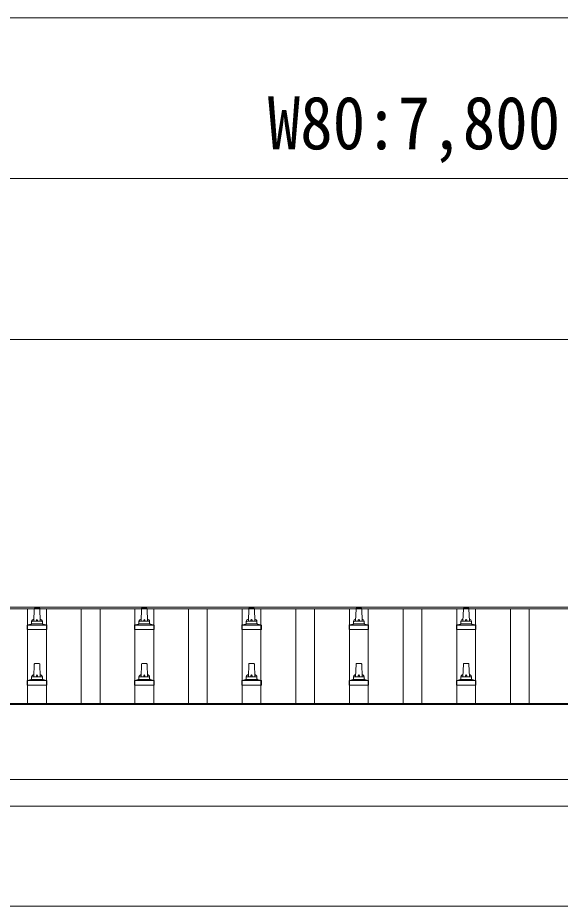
# Model space of a CAD drawing. Units: millimetres at full size, sheet at 1:50; details may follow other scales. Extents: x -14053 to 14053, y -9700 to 9700.
# Drawn here: x -1595 to -584, y 3124 to 4781 of the extents above; entities that cross this region are included whole.
import ezdxf
from ezdxf.enums import TextEntityAlignment as Align

# ---------------------------------------------------------------- set-up
doc = ezdxf.new("R2010")
doc.units = ezdxf.units.MM
doc.header["$LTSCALE"] = 50
for name, color, linetype, lineweight in [('0-4_設備', 4, 'Continuous', 9), ('0-5_仕上げ', 5, 'Continuous', 5), ('0-8_外構', 6, 'Continuous', 9)]:
    doc.layers.add(name, color=color, linetype=linetype, lineweight=lineweight)
doc.styles.add('ＭＳ ゴシック', font='')
doc.styles.get('ＭＳ ゴシック').set_extended_font_data('MS Gothic')

msp = doc.modelspace()

# ---------------------------------------------------------------- linework, layer by layer
at = {"layer": '0-4_設備'}
for p, q in [((3063.78, 3681.71), (-4736.72, 3681.71)), ((3063.78, 3678.12), (-4759.22, 3678.12)), ((-12580.22, 3500.21), (3061.78, 3500.21)), ((-2936.72, 3502.1), (3061.78, 3502.1)), ((-2936.72, 3360.32), (3061.78, 3360.32)), ((-2936.72, 3310.5), (3061.78, 3310.5)), ((-3654.14, 3123.8), (1225.78, 3123.8))]:
    msp.add_line(p, q, dxfattribs=at)
at = {"layer": '0-5_仕上げ'}
for p, q in [((-1564.49, 3678.71), (-1565.22, 3655.19)), ((-1554.94, 3679.69), (-1563.49, 3679.69)), ((-1553.22, 3655.19), (-1553.94, 3678.71)), ((-1364.49, 3678.71), (-1365.22, 3655.19)), ((-1354.94, 3679.69), (-1363.49, 3679.69)), ((-1353.22, 3655.19), (-1353.94, 3678.71)), ((-1164.49, 3678.71), (-1165.22, 3655.19)), ((-1154.94, 3679.69), (-1163.49, 3679.69)), ((-1153.22, 3655.19), (-1153.94, 3678.71)), ((-964.49, 3678.71), (-965.22, 3655.19)), ((-954.94, 3679.69), (-963.49, 3679.69)), ((-953.22, 3655.19), (-953.94, 3678.71)), ((-764.49, 3678.71), (-765.22, 3655.19)), ((-754.94, 3679.69), (-763.49, 3679.69)), ((-753.22, 3655.19), (-753.94, 3678.71)), ((-1577.47, 3639.69), (-1577.47, 3647.4)), ((-1541.35, 3648.19), (-1577.09, 3648.19)), ((-1576.7, 3648.37), (-1569.98, 3650)), ((-1548.84, 3650.19), (-1569.6, 3650.19)), ((-1569.22, 3650.97), (-1569.22, 3655.19)), ((-1550.22, 3655.19), (-1568.22, 3655.19)), ((-1549.22, 3650.97), (-1549.22, 3655.19)), ((-1541.73, 3648.37), (-1548.45, 3650)), ((-1540.97, 3639.69), (-1540.97, 3647.4)), ((-1377.47, 3639.69), (-1377.47, 3647.4)), ((-1341.35, 3648.19), (-1377.09, 3648.19)), ((-1376.7, 3648.37), (-1369.98, 3650)), ((-1348.84, 3650.19), (-1369.6, 3650.19)), ((-1369.22, 3650.97), (-1369.22, 3655.19)), ((-1350.22, 3655.19), (-1368.22, 3655.19)), ((-1349.22, 3650.97), (-1349.22, 3655.19)), ((-1341.73, 3648.37), (-1348.45, 3650)), ((-1340.97, 3639.69), (-1340.97, 3647.4)), ((-1177.47, 3639.69), (-1177.47, 3647.4)), ((-1141.35, 3648.19), (-1177.09, 3648.19)), ((-1176.7, 3648.37), (-1169.98, 3650)), ((-1148.84, 3650.19), (-1169.6, 3650.19)), ((-1169.22, 3650.97), (-1169.22, 3655.19)), ((-1150.22, 3655.19), (-1168.22, 3655.19)), ((-1149.22, 3650.97), (-1149.22, 3655.19)), ((-1141.73, 3648.37), (-1148.45, 3650)), ((-1140.97, 3639.69), (-1140.97, 3647.4)), ((-977.47, 3639.69), (-977.47, 3647.4)), ((-941.35, 3648.19), (-977.09, 3648.19)), ((-976.7, 3648.37), (-969.98, 3650)), ((-948.84, 3650.19), (-969.6, 3650.19)), ((-969.22, 3650.97), (-969.22, 3655.19)), ((-950.22, 3655.19), (-968.22, 3655.19)), ((-949.22, 3650.97), (-949.22, 3655.19)), ((-941.73, 3648.37), (-948.45, 3650)), ((-940.97, 3639.69), (-940.97, 3647.4)), ((-777.47, 3639.69), (-777.47, 3647.4)), ((-741.35, 3648.19), (-777.09, 3648.19)), ((-776.7, 3648.37), (-769.98, 3650)), ((-748.84, 3650.19), (-769.6, 3650.19)), ((-769.22, 3650.97), (-769.22, 3655.19)), ((-750.22, 3655.19), (-768.22, 3655.19)), ((-749.22, 3650.97), (-749.22, 3655.19)), ((-741.73, 3648.37), (-748.45, 3650)), ((-740.97, 3639.69), (-740.97, 3647.4)), ((-1577.47, 3639.69), (-1540.97, 3639.69)), ((-1377.47, 3639.69), (-1340.97, 3639.69)), ((-1177.47, 3639.69), (-1140.97, 3639.69)), ((-977.47, 3639.69), (-940.97, 3639.69)), ((-777.47, 3639.69), (-740.97, 3639.69)), ((-1564.49, 3575.38), (-1565.22, 3551.85)), ((-1554.94, 3576.35), (-1563.49, 3576.35)), ((-1553.22, 3551.85), (-1553.94, 3575.38)), ((-1364.49, 3575.38), (-1365.22, 3551.85)), ((-1354.94, 3576.35), (-1363.49, 3576.35)), ((-1353.22, 3551.85), (-1353.94, 3575.38)), ((-1164.49, 3575.38), (-1165.22, 3551.85)), ((-1154.94, 3576.35), (-1163.49, 3576.35)), ((-1153.22, 3551.85), (-1153.94, 3575.38)), ((-964.49, 3575.38), (-965.22, 3551.85)), ((-954.94, 3576.35), (-963.49, 3576.35)), ((-953.22, 3551.85), (-953.94, 3575.38)), ((-764.49, 3575.38), (-765.22, 3551.85)), ((-754.94, 3576.35), (-763.49, 3576.35)), ((-753.22, 3551.85), (-753.94, 3575.38)), ((-1576.7, 3545.04), (-1569.98, 3546.67)), ((-1548.84, 3546.85), (-1569.6, 3546.85)), ((-1569.22, 3547.64), (-1569.22, 3551.85)), ((-1550.22, 3551.85), (-1568.22, 3551.85)), ((-1549.22, 3547.64), (-1549.22, 3551.85)), ((-1541.73, 3545.04), (-1548.45, 3546.67)), ((-1376.7, 3545.04), (-1369.98, 3546.67)), ((-1348.84, 3546.85), (-1369.6, 3546.85)), ((-1369.22, 3547.64), (-1369.22, 3551.85)), ((-1350.22, 3551.85), (-1368.22, 3551.85)), ((-1349.22, 3547.64), (-1349.22, 3551.85)), ((-1341.73, 3545.04), (-1348.45, 3546.67)), ((-1176.7, 3545.04), (-1169.98, 3546.67)), ((-1148.84, 3546.85), (-1169.6, 3546.85)), ((-1169.22, 3547.64), (-1169.22, 3551.85)), ((-1150.22, 3551.85), (-1168.22, 3551.85)), ((-1149.22, 3547.64), (-1149.22, 3551.85)), ((-1141.73, 3545.04), (-1148.45, 3546.67)), ((-976.7, 3545.04), (-969.98, 3546.67)), ((-948.84, 3546.85), (-969.6, 3546.85)), ((-969.22, 3547.64), (-969.22, 3551.85)), ((-950.22, 3551.85), (-968.22, 3551.85)), ((-949.22, 3547.64), (-949.22, 3551.85)), ((-941.73, 3545.04), (-948.45, 3546.67)), ((-776.7, 3545.04), (-769.98, 3546.67)), ((-748.84, 3546.85), (-769.6, 3546.85)), ((-769.22, 3547.64), (-769.22, 3551.85)), ((-750.22, 3551.85), (-768.22, 3551.85)), ((-749.22, 3547.64), (-749.22, 3551.85)), ((-741.73, 3545.04), (-748.45, 3546.67)), ((-1577.47, 3536.35), (-1577.47, 3544.07)), ((-1577.47, 3536.35), (-1540.97, 3536.35)), ((-1541.35, 3544.85), (-1577.09, 3544.85)), ((-1540.97, 3536.35), (-1540.97, 3544.07)), ((-1377.47, 3536.35), (-1377.47, 3544.07)), ((-1377.47, 3536.35), (-1340.97, 3536.35)), ((-1341.35, 3544.85), (-1377.09, 3544.85)), ((-1340.97, 3536.35), (-1340.97, 3544.07)), ((-1177.47, 3536.35), (-1177.47, 3544.07)), ((-1177.47, 3536.35), (-1140.97, 3536.35)), ((-1141.35, 3544.85), (-1177.09, 3544.85)), ((-1140.97, 3536.35), (-1140.97, 3544.07)), ((-977.47, 3536.35), (-977.47, 3544.07)), ((-977.47, 3536.35), (-940.97, 3536.35)), ((-941.35, 3544.85), (-977.09, 3544.85)), ((-940.97, 3536.35), (-940.97, 3544.07)), ((-777.47, 3536.35), (-777.47, 3544.07)), ((-777.47, 3536.35), (-740.97, 3536.35)), ((-741.35, 3544.85), (-777.09, 3544.85)), ((-740.97, 3536.35), (-740.97, 3544.07))]:
    msp.add_line(p, q, dxfattribs=at)
at = {"layer": '0-5_仕上げ', "color": 4, "lineweight": 9}
for p, q in [((-1576.72, 3502.1), (-1576.72, 3678.12)), ((-1541.72, 3502.1), (-1541.72, 3678.12)), ((-1476.72, 3502.1), (-1476.72, 3678.12)), ((-1441.72, 3502.1), (-1441.72, 3678.12)), ((-1376.72, 3502.1), (-1376.72, 3678.12)), ((-1341.72, 3502.1), (-1341.72, 3678.12)), ((-1276.72, 3502.1), (-1276.72, 3678.12)), ((-1241.72, 3502.1), (-1241.72, 3678.12)), ((-1176.72, 3502.1), (-1176.72, 3678.12)), ((-1141.72, 3502.1), (-1141.72, 3678.12)), ((-1076.72, 3502.1), (-1076.72, 3678.12)), ((-1041.72, 3502.1), (-1041.72, 3678.12)), ((-976.72, 3502.1), (-976.72, 3678.12)), ((-941.72, 3502.1), (-941.72, 3678.12)), ((-876.72, 3502.1), (-876.72, 3678.12)), ((-841.72, 3502.1), (-841.72, 3678.12)), ((-776.72, 3502.1), (-776.72, 3678.12)), ((-741.72, 3502.1), (-741.72, 3678.12)), ((-676.72, 3502.1), (-676.72, 3678.12)), ((-641.72, 3502.1), (-641.72, 3678.12))]:
    msp.add_line(p, q, dxfattribs=at)
at = {"layer": '0-5_仕上げ'}
for centre, radius, start, end in [((-1563.49, 3678.69), 1, 90, 178.60509), ((-1554.94, 3678.69), 1, 1.39491, 90), ((-1363.49, 3678.69), 1, 90, 178.60509), ((-1354.94, 3678.69), 1, 1.39491, 90), ((-1163.49, 3678.69), 1, 90, 178.60509), ((-1154.94, 3678.69), 1, 1.39491, 90), ((-963.49, 3678.69), 1, 90, 178.60509), ((-954.94, 3678.69), 1, 1.39491, 90), ((-763.49, 3678.69), 1, 90, 178.60509), ((-754.94, 3678.69), 1, 1.39491, 90), ((-1576.47, 3647.4), 1, 103.62699, 180), ((-1570.22, 3650.97), 1, 283.62699, 0), ((-1565.13, 3654.55), 4.13, 90, 171.17633), ((-1568.22, 3654.19), 1, 90, 180), ((-1555.88, 3655.19), 4.83, 133.60282, 180), ((-1562.55, 3655.19), 4.83, 0, 46.39718), ((-1553.3, 3654.55), 4.13, 8.82367, 90), ((-1550.22, 3654.19), 1, 0, 90), ((-1548.22, 3650.97), 1, 180, 256.37301), ((-1541.97, 3647.4), 1, 0, 76.37301), ((-1376.47, 3647.4), 1, 103.62699, 180), ((-1370.22, 3650.97), 1, 283.62699, 0), ((-1365.13, 3654.55), 4.13, 90, 171.17633), ((-1368.22, 3654.19), 1, 90, 180), ((-1355.88, 3655.19), 4.83, 133.60282, 180), ((-1362.55, 3655.19), 4.83, 0, 46.39718), ((-1353.3, 3654.55), 4.13, 8.82367, 90), ((-1350.22, 3654.19), 1, 0, 90), ((-1348.22, 3650.97), 1, 180, 256.37301), ((-1341.97, 3647.4), 1, 0, 76.37301), ((-1176.47, 3647.4), 1, 103.62699, 180), ((-1170.22, 3650.97), 1, 283.62699, 0), ((-1165.13, 3654.55), 4.13, 90, 171.17633), ((-1168.22, 3654.19), 1, 90, 180), ((-1155.88, 3655.19), 4.83, 133.60282, 180), ((-1162.55, 3655.19), 4.83, 0, 46.39718), ((-1153.3, 3654.55), 4.13, 8.82367, 90), ((-1150.22, 3654.19), 1, 0, 90), ((-1148.22, 3650.97), 1, 180, 256.37301), ((-1141.97, 3647.4), 1, 0, 76.37301), ((-976.47, 3647.4), 1, 103.62699, 180), ((-970.22, 3650.97), 1, 283.62699, 0), ((-965.13, 3654.55), 4.13, 90, 171.17633), ((-968.22, 3654.19), 1, 90, 180), ((-955.88, 3655.19), 4.83, 133.60282, 180), ((-962.55, 3655.19), 4.83, 0, 46.39718), ((-953.3, 3654.55), 4.13, 8.82367, 90), ((-950.22, 3654.19), 1, 0, 90), ((-948.22, 3650.97), 1, 180, 256.37301), ((-941.97, 3647.4), 1, 0, 76.37301), ((-776.47, 3647.4), 1, 103.62699, 180), ((-770.22, 3650.97), 1, 283.62699, 0), ((-765.13, 3654.55), 4.13, 90, 171.17633), ((-768.22, 3654.19), 1, 90, 180), ((-755.88, 3655.19), 4.83, 133.60282, 180), ((-762.55, 3655.19), 4.83, 0, 46.39718), ((-753.3, 3654.55), 4.13, 8.82367, 90), ((-750.22, 3654.19), 1, 0, 90), ((-748.22, 3650.97), 1, 180, 256.37301), ((-741.97, 3647.4), 1, 0, 76.37301), ((-1563.49, 3575.35), 1, 90, 178.60509), ((-1554.94, 3575.35), 1, 1.39491, 90), ((-1363.49, 3575.35), 1, 90, 178.60509), ((-1354.94, 3575.35), 1, 1.39491, 90), ((-1163.49, 3575.35), 1, 90, 178.60509), ((-1154.94, 3575.35), 1, 1.39491, 90), ((-963.49, 3575.35), 1, 90, 178.60509), ((-954.94, 3575.35), 1, 1.39491, 90), ((-763.49, 3575.35), 1, 90, 178.60509), ((-754.94, 3575.35), 1, 1.39491, 90), ((-1570.22, 3547.64), 1, 283.62699, 0), ((-1565.13, 3551.22), 4.13, 90, 171.17633), ((-1568.22, 3550.85), 1, 90, 180), ((-1555.88, 3551.85), 4.83, 133.60282, 180), ((-1562.55, 3551.85), 4.83, 0, 46.39718), ((-1553.3, 3551.22), 4.13, 8.82367, 90), ((-1550.22, 3550.85), 1, 0, 90), ((-1548.22, 3547.64), 1, 180, 256.37301), ((-1370.22, 3547.64), 1, 283.62699, 0), ((-1365.13, 3551.22), 4.13, 90, 171.17633), ((-1368.22, 3550.85), 1, 90, 180), ((-1355.88, 3551.85), 4.83, 133.60282, 180), ((-1362.55, 3551.85), 4.83, 0, 46.39718), ((-1353.3, 3551.22), 4.13, 8.82367, 90), ((-1350.22, 3550.85), 1, 0, 90), ((-1348.22, 3547.64), 1, 180, 256.37301), ((-1170.22, 3547.64), 1, 283.62699, 0), ((-1165.13, 3551.22), 4.13, 90, 171.17633), ((-1168.22, 3550.85), 1, 90, 180), ((-1155.88, 3551.85), 4.83, 133.60282, 180), ((-1162.55, 3551.85), 4.83, 0, 46.39718), ((-1153.3, 3551.22), 4.13, 8.82367, 90), ((-1150.22, 3550.85), 1, 0, 90), ((-1148.22, 3547.64), 1, 180, 256.37301), ((-970.22, 3547.64), 1, 283.62699, 0), ((-965.13, 3551.22), 4.13, 90, 171.17633), ((-968.22, 3550.85), 1, 90, 180), ((-955.88, 3551.85), 4.83, 133.60282, 180), ((-962.55, 3551.85), 4.83, 0, 46.39718), ((-953.3, 3551.22), 4.13, 8.82367, 90), ((-950.22, 3550.85), 1, 0, 90), ((-948.22, 3547.64), 1, 180, 256.37301), ((-770.22, 3547.64), 1, 283.62699, 0), ((-765.13, 3551.22), 4.13, 90, 171.17633), ((-768.22, 3550.85), 1, 90, 180), ((-755.88, 3551.85), 4.83, 133.60282, 180), ((-762.55, 3551.85), 4.83, 0, 46.39718), ((-753.3, 3551.22), 4.13, 8.82367, 90), ((-750.22, 3550.85), 1, 0, 90), ((-748.22, 3547.64), 1, 180, 256.37301), ((-1576.47, 3544.07), 1, 103.62699, 180), ((-1541.97, 3544.07), 1, 0, 76.37301), ((-1376.47, 3544.07), 1, 103.62699, 180), ((-1341.97, 3544.07), 1, 0, 76.37301), ((-1176.47, 3544.07), 1, 103.62699, 180), ((-1141.97, 3544.07), 1, 0, 76.37301), ((-976.47, 3544.07), 1, 103.62699, 180), ((-941.97, 3544.07), 1, 0, 76.37301), ((-776.47, 3544.07), 1, 103.62699, 180), ((-741.97, 3544.07), 1, 0, 76.37301)]:
    msp.add_arc(centre, radius, start, end, dxfattribs=at)
at = {"layer": '0-8_外構'}
for p, q in [((-4759.22, 4480.71), (3040.78, 4480.71)), ((-4759.22, 4180.71), (1240.78, 4180.71))]:
    msp.add_line(p, q, dxfattribs=at)
msp.add_lwpolyline([(-12611.22, 4780.71), (3092.78, 4780.71), (3092.78, 3880.71)], dxfattribs=at)

# ---------------------------------------------------------------- texts
at = {"layer": '0-8_外構', "color": 7, "style": 'ＭＳ ゴシック', "width": 0.9}
msp.add_text('W80:7,800', height=98.97, dxfattribs=at).set_placement((-1129.22, 4505.71), align=Align.BOTTOM_LEFT)

doc.saveas('drawing.dxf')
